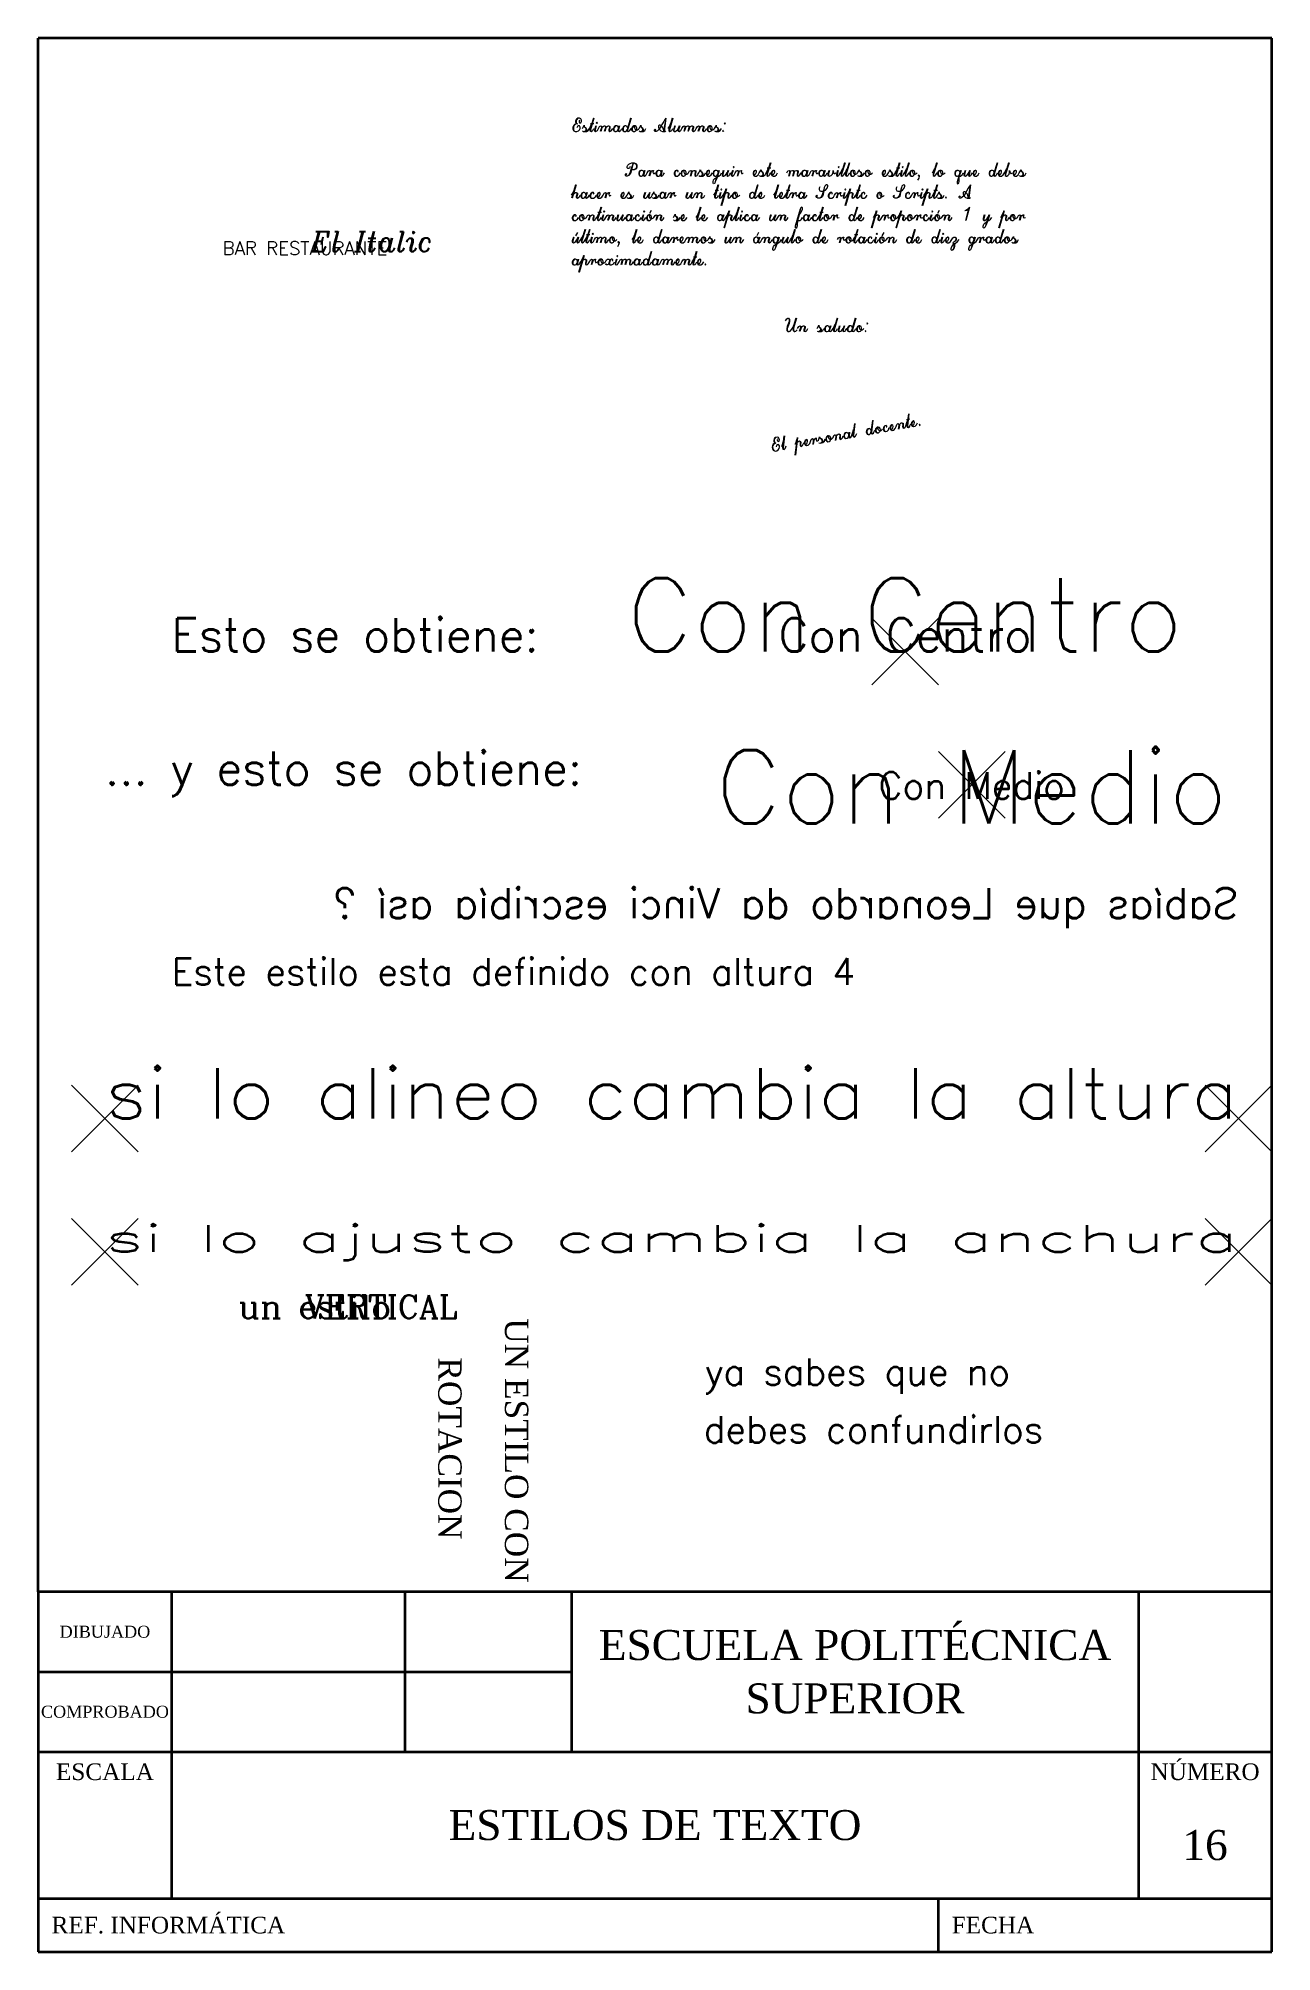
# Model space of a CAD drawing. Header units: millimetres. Extents: x 20 to 205, y 5 to 292.
import ezdxf
from ezdxf.enums import TextEntityAlignment as Align

# ---------------------------------------------------------------- set-up
doc = ezdxf.new("R2010")
doc.units = ezdxf.units.MM
doc.header["$PDMODE"] = 3
doc.header["$PDSIZE"] = 5
doc.layers.add('Cajetín y formato', color=1, linetype='Continuous', lineweight=35)
doc.layers.add('Textos y Leyendas', color=3, linetype='Continuous', lineweight=15)
doc.styles.add('e1', font='times.ttf')
doc.styles.add('e10', font='romanc.shx')
doc.styles.add('E11', font='romans.shx')
doc.styles.add('E12', font='romans.shx', dxfattribs={"height": 4})
doc.styles.add('E6', font='scriptc.shx')
doc.styles.add('E7', font='italic.shx')
doc.styles.add('E8', font='romans.shx')
doc.styles.add('E9', font='romans.shx')

msp = doc.modelspace()

# ---------------------------------------------------------------- linework, layer by layer
at = {"layer": 'Cajetín y formato'}
for p, q in [((20, 59), (20, 292)), ((205, 292), (20, 292)), ((205, 59), (205, 292)), ((205, 59), (20, 59)), ((20, 59), (20, 5)), ((40, 59), (40, 13)), ((75, 59), (75, 35)), ((100, 59), (100, 35)), ((185, 59), (185, 13)), ((205, 5), (205, 59)), ((20, 47), (100, 47)), ((20, 35), (205, 35)), ((20, 13), (205, 13)), ((155, 5), (155, 13)), ((20, 5), (205, 5))]:
    msp.add_line(p, q, dxfattribs=at)
at = {"layer": 'Textos y Leyendas'}
for p in [(150, 200), (160, 180), (30, 130), (200, 130), (30, 110), (200, 110)]:
    msp.add_point(p, dxfattribs=at)

# ---------------------------------------------------------------- texts
for s, height, style, p in [('BAR RESTAURANTE', 2, 'E8', (60, 259.51)), ('El Italic', 3, 'E7', (70, 260)), ('Con Centro', 11, 'E11', (150, 200)), ('Con Centro', 5, 'E11', (150, 200))]:
    msp.add_text(s, height=height, dxfattribs=dict(at, style=style)).set_placement(p, align=Align.CENTER)
for s, height, rotation, style, p in [('El personal docente.', 2, 10, 'E6', (130, 230)), ('UN ESTILO CON', 3.5, 270, 'e1', (90, 100)), ('ROTACION', 3.5, 270, 'e1', (80, 94.14))]:
    msp.add_text(s, height=height, rotation=rotation, dxfattribs=dict(at, style=style)).set_placement(p)
for s, height, style, p in [('Esto se obtiene:', 5, 'E11', (40, 200)), ('... y esto se obtiene:', 5, 'E11', (30, 180)), ('Este estilo esta definido con altura 4', 4, 'E12', (40, 150)), ('un estilo', 3.5, 'e10', (50, 100)), ('VERTICAL', 3.5, 'e10', (60, 100)), ('ya sabes que no', 4, 'E11', (120, 90)), ('debes confundirlos', 4, 'E11', (119.81, 81.33))]:
    msp.add_text(s, height=height, dxfattribs=dict(at, style=style)).set_placement(p)
at = {"layer": 'Textos y Leyendas', "style": 'E11'}
for height in [11, 4]:
    msp.add_text('Con Medio', height=height, dxfattribs=at).set_placement((160, 180), align=Align.MIDDLE)
at = {"layer": 'Textos y Leyendas', "style": 'E9', "text_generation_flag": 2}
msp.add_text('Sabías que Leonardo da Vinci escribía así ?', height=4.5, dxfattribs=at).set_placement((200, 160))
at = {"layer": 'Textos y Leyendas', "style": 'E11'}
msp.add_text('si lo alineo cambia la altura', height=7.5316, dxfattribs=at).set_placement((30, 130), (200, 130), align=Align.ALIGNED)
at = {"layer": 'Textos y Leyendas', "style": 'E11', "width": 1.73301}
msp.add_text('si lo ajusto cambia la anchura', height=4, dxfattribs=at).set_placement((30, 110), (200, 110), align=Align.FIT)
at = {"layer": 'Textos y Leyendas', "style": 'e1'}
for s, height, p in [('ESCUELA POLITÉCNICA', 4.5, (142.5, 51)), ('DIBUJADO', 1.8, (30, 53)), ('SUPERIOR', 4.5, (142.5, 43)), ('COMPROBADO', 1.8, (30, 41)), ('ESCALA', 2.5, (30, 32)), ('NÚMERO', 2.5, (195, 32)), ('ESTILOS DE TEXTO', 4.5, (112.5, 24)), ('16', 4.5, (195, 21))]:
    msp.add_text(s, height=height, dxfattribs=at).set_placement(p, align=Align.MIDDLE_CENTER)
for s, p in [('REF. INFORMÁTICA', (22, 9)), ('FECHA', (157, 9))]:
    msp.add_text(s, height=2.5, dxfattribs=at).set_placement(p, align=Align.MIDDLE_LEFT)
at = {"layer": 'Textos y Leyendas', "insert": (100, 280), "char_height": 2, "attachment_point": 1, "style": 'E6'}
msp.add_mtext_dynamic_manual_height_columns('Estimados Alumnos:\\P\\P^IPara conseguir este maravilloso estilo, lo que debes hacer es usar un tipo de letra Scriptc o Scripts. A continuación se le aplica un factor de proporción 1 y por último, le daremos un ángulo de rotación de diez grados aproximadamente.\\P\\P\\P^I^I^I^IUn saludo:', width=80, gutter_width=12.5, heights=[0], dxfattribs=at)

doc.saveas('drawing.dxf')
